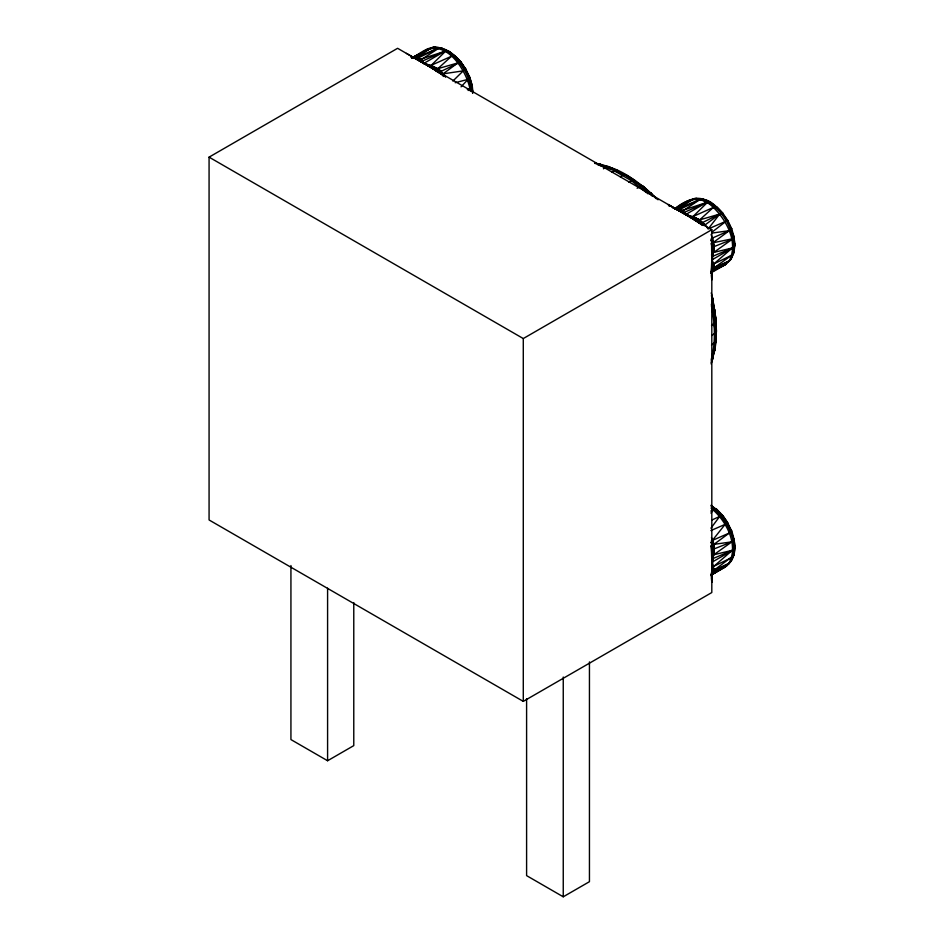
<?xml version="1.0" encoding="UTF-8"?>
<svg xmlns="http://www.w3.org/2000/svg" width="944" height="944" viewBox="0 0 944 944"><rect width="100%" height="100%" fill="white"/><g stroke="black" fill="none" stroke-linecap="round" stroke-linejoin="round"><path stroke-width="1.42" d="M710.867 239.988L711.811 239.882L711.811 279.99L711.328 275.152M710.867 542.352L711.811 542.245L711.811 582.354L711.328 577.504M733.877 250.29L733.051 254.219L713.345 268.391L711.21 273.937L712.331 247.057L711.481 238.443L729.252 230.702L731.635 228.684L730.951 228.082C725.594 215.397 715.918 203.597 702.596 198.983C692.212 196.033 683.196 203.644 674.913 208.506M711.811 239.882L712.555 265.252L711.398 272.604C711.859 260.19 714.915 246.455 711.103 234.372M711.811 542.245C710.561 553.632 714.337 565.185 711.21 576.3L712.024 568.536L711.339 545.703L713.935 544.369L731.871 541.856L734.09 539.331L733.181 537.938M731.517 530.646C735.211 540.853 737.417 554.659 729.252 563.297L711.741 574.684L712.814 549.231L711.481 540.794L729.252 533.053L731.635 531.035L723.552 517.43M733.877 236.212L734.928 244.826L733.807 253.039L731.27 258.668L729.252 260.933L714.254 267.6L711.481 272.096L712.685 271.105L712.555 265.252L713.263 264.391L734.68 245.924L734.09 236.968L733.181 235.575M711.339 272.356L713.345 268.391L711.811 259.942L713.452 246.691L711.481 238.443M711.092 508.143C726.29 520.699 738.656 544.004 729.252 563.297L714.254 569.964L711.481 574.448L714.254 569.964C710.065 562.211 713.699 553.585 711.564 545.42C713.794 555.013 712.472 565.338 711.398 574.955L713.345 570.742L733.807 555.402L734.928 547.178L733.877 538.564M711.233 292.876L712.72 298.552L711.67 300.204C715.977 319.78 717.487 340.489 712.118 360.018L715.068 349.233L712.873 352.56L711.257 359.558M711.528 345.008L715.965 341.563L716.354 329.893L716.213 340.371L714.797 350.507M711.127 240.307L712.814 246.868L711.811 259.942L714.254 267.6L712.685 271.105L725.098 264.792L727.21 262.432M711.717 272.297L712.555 265.252M712.885 264.816L711.906 271.353L713.817 269.347L729.252 260.933C738.479 242.455 726.904 220.554 713.357 207.432C701.014 195.137 687.232 198.157 674.936 208.801L680.777 208.943L699.799 199.609C709.015 197.709 717.062 207.291 722.892 213.344L722.785 213.946M730.951 530.434L733.807 540.169L734.68 548.287L712.885 567.167L712.685 573.468L729.252 563.297L725.098 567.155L711.752 574.79M711.977 558.73L712.331 549.42L711.339 545.703L712.283 555.084L711.811 562.294L714.254 569.964L711.906 573.716L713.263 566.742L713.345 570.742L711.339 574.719M731.517 228.283L734.09 236.968L733.051 238.679L711.564 243.068L711.811 259.942L713.699 263.966L713.817 269.347M712.272 265.701L711.398 272.604M711.717 574.648L712.885 567.167M732.768 247.847L712.932 256.225C710.726 257.051 711.351 251.682 713.735 252.437L732.768 247.847L711.811 259.942L714.278 246.514L712.685 237.687M712.708 256.249L714.278 246.514L712.862 242.396M712.154 558.695L712.024 555.19L732.768 550.199L711.811 562.294C714.372 554.411 715.812 545.16 711.446 537.655M712.319 558.659C714.938 553.774 712.472 545.915 712.685 540.039L725.098 524.392L727.777 522.846L722.892 515.707L716.661 509.135L710.773 511.046M712.508 558.636L713.452 549.042L711.127 542.658M712.154 256.343L711.564 243.068L712.283 252.732M712.555 567.604L711.398 574.955M733.051 254.219C736.733 230.572 720.036 200.989 694.926 198.429L676.388 208.246C685.946 212.247 692.931 220.802 702.997 224.613L702.43 225.38L700.188 223.693L720.933 213.45L722.892 213.344M734.043 248.98L734.68 243.717L733.936 242.679M734.043 551.331L734.68 546.069L733.936 545.042M712.873 352.56C715.458 337.032 714.537 321.078 711.422 305.691M715.021 346.448L715.776 340.607M712.319 256.308L712.897 252.567M712.708 558.612L714.278 548.865L713.935 544.369L729.252 533.053M712.508 256.272L714.278 246.514L731.871 239.505L713.735 252.437M465.557 69.526L461.05 62.174C454.501 54.186 445.356 47.188 434.606 47.2C425.933 47.814 419.23 54.197 411.773 57.914L433.084 47.259L440.754 47.814L448.046 51.2M715.965 341.563L715.965 339.156M716.354 332.099L716.166 320.547L712.519 297.832L716.166 320.547L716.354 332.099L711.918 335.474M713.263 354.696L714.525 349.256M731.635 257.146L731.27 258.668L728.225 261.488M711.21 361.056L712.519 357.304M711.221 362.59L713.168 357.481L711.103 363.936M603.428 168.811L606.296 166.427C620.161 169.413 632.48 178.416 643.678 186.877L648.906 192.069M734.09 251.706L730.455 259.966L725.098 264.792L710.714 273.04M713.924 308.11L714.868 309.691L712.873 313.668L715.174 322.529L711.528 325.479M461.061 86.836L469.782 77.502L466.147 70.753M711.788 574.754L726.325 566.152L731.27 561.031L734.09 554.057L733.877 552.653M710.926 513.111L713.357 509.795M440.577 74.21L441.155 73.443L406.416 53.383M710.938 528.18L719.67 516.462L722.892 515.707L722.785 516.297L715.788 508.958L711.398 505.748M715.174 322.529L715.918 321.55L714.608 310.6L711.434 295.543M669.19 206.193L668.258 204.553L697.439 221.521L699.681 219.881L719.67 214.099L708.106 229.003L727.777 220.483L731.635 228.684M472.944 92.335L472.248 85.798L469.782 77.502L465.935 69.313L460.755 61.879L438.689 72.499L419.419 60.015L414.038 57.785L429.85 66.67L446.087 50.74L448.435 50.952L455.563 57.088L449.261 51.719M691.692 217.84L707.929 201.91L710.277 202.122L717.405 208.258M468.165 90.506L472.248 85.798L469.675 77.113M711.823 247.458L714.278 246.514M711.823 549.821L731.871 541.856L713.735 554.801M465.864 69.349L460.755 61.879L453.946 55.425L451.503 56.262L436.187 70.186L429.85 66.67M452.872 81.066L463.244 70.859L465.935 69.313M611.818 172.304L616.491 169.944L619.24 172.363M424.139 51.413C446.5 38.079 467.74 71.992 470.324 91.108M424.599 51.79L427.691 48.923L429.331 48.828M684.943 203.55L688.058 200.659M687.48 202.016L689.545 200.093L691.173 200.01M726.325 566.152C743.73 548.865 727.73 519.129 711.304 506.727M727.777 220.483L722.608 213.049L716.661 206.783L713.357 207.432L699.681 219.881L685.627 214.583L668.258 204.553M711.693 232.401L725.098 222.041M445.58 77.231L443.491 73.785L430.499 66.056L423.785 63.413L421.154 59.673L417.885 58.115L413.094 57.619L414.546 57.065L417.885 58.115L423.785 63.413L431.007 65.407L437.827 68.7L442.24 74.446L457.828 62.929L437.827 68.7L423.785 63.413L418.31 60.003L444.73 51.318L423.785 63.413L418.865 60.038L410.723 56.333C422.169 61.761 434.594 67.319 443.597 76.476M704.082 225.628L719.67 214.099M713.935 242.018L729.252 230.702L712.012 233.074M711.729 272.037L713.994 270.444M712.732 573.645L716.201 571.238M414.546 57.065L418.924 57.773L421.154 59.673L439.349 47.873C457.368 54.445 469.298 73.125 471.646 91.639M693.486 198.983L678.819 208.199L674.913 208.695L681.261 211.196L700.531 223.669C694.017 216.79 684.494 214.937 677.509 208.683L674.759 208.801M712.685 271.105L729.252 260.933M209.072 157.141L397.601 48.297L711.811 229.699L711.811 592.537L523.283 701.38L209.072 519.967L209.072 157.141L523.283 338.554L711.811 229.699M620.279 176.729L624.137 174.699L627.323 175.69L607.665 166.356M628.728 182.062L633.802 179.867L635.949 181.956M637.117 188.257L640.952 186.204L643.053 186.251L651.69 193.673L650.298 192.954L647.867 193.803M676.199 208.836L681.816 211.137L685.627 214.583L706.584 202.488L680.152 211.185M290.929 565.539L290.929 739.577L327.592 760.746L353.776 745.618L353.776 602.555M526.599 698.643L526.599 875.631L563.249 896.8L589.445 881.684L589.445 661.921M713.817 571.71L729.252 563.297M411.773 57.914L431.644 47.802L416.965 57.018L411.537 57.678M675.137 208.872L677.639 207.633M415.915 58.268L411.844 57.065L417.885 58.115L437.957 48.427L416.965 57.018L421.154 59.673M731.871 255.151L713.699 263.966L714.254 267.6M713.699 566.317L731.871 557.515M411.867 58.139L416.953 55.743M711.894 520.014L719.67 516.462M421.048 61.631L444.73 51.318M706.584 202.488L683.456 212.742L672.565 207.503L673.697 208.246M451.503 56.262L431.007 65.407L440.895 70.977L444.353 76.075M713.357 207.432L692.849 216.589L685.627 214.583L680.777 208.943L676.388 208.246M710.903 530.563L725.098 524.392M467.315 89.468L470.018 88.323M712.932 558.588L732.768 550.199M683.739 212.695L680.777 208.943L677.757 209.45L674.736 208.589M430.653 48.427L434.606 47.2L436.104 47.648M692.495 199.597L696.46 198.382L697.958 198.818M722.278 265.04L726.325 263.801M721.027 266.055L725.098 264.792M721.027 568.406L725.098 567.155M455.185 82.718L467.41 79.52M443.491 73.785L463.244 70.859M413.094 57.619L418.924 57.773M597.705 164.846L597.587 163.926L599.003 163.855L608.915 166.769L618.591 171.147M438.488 47.884L442.052 48.238M699.15 198.936L703.905 199.408L711.115 202.901L711.634 204.057M410.817 56.923L416.882 58.28L422.487 61.372M594.803 163.17L600.337 164.291L594.779 163.383M599.133 165.106C619.701 168.787 637.117 182.275 652.174 196.081M413.059 57.513L416.882 58.28L422.169 61.454M674.913 208.695L682.394 211.019M597.587 163.926L606.296 166.427M601.481 165.188L605.718 166.415M599.074 165.259L615.181 170.038M675.043 208.648L677.757 209.45M441.155 73.443L438.346 72.523L430.063 66.505M700.188 223.693L702.997 224.613M680.777 208.943L678.819 208.199L699.799 199.609L682.996 210.842L684.022 212.636M605.942 167.359L624.137 174.699M676.813 209.285L681.261 211.196M685.627 214.583L692.117 217.474L703.079 224.884M414.038 57.785L421.602 61.572M614.332 170.852L631.241 180.611L646.841 192.93M418.31 60.003L421.331 61.608M707.422 227.988L705.345 224.955L692.341 217.226M628.492 176.422L635.536 180.87M625.4 174.581L642.121 186.015L656.269 198.724M680.718 211.208L683.173 212.789M416.882 58.28L419.419 60.015M691.905 217.675L699.28 222.973L692.117 217.474M430.499 66.056L438.689 72.499L430.275 66.292M712.791 204.895L716.26 207.42M447.35 50.61L453.946 55.425L460.943 62.764M717.405 510.621L711.115 505.252L711.634 506.409M437.827 68.7L440.895 70.977M419.974 59.956L421.885 61.513M703.327 224.719L699.032 220.554L692.589 216.931L698.477 221.038L702.43 225.144M439.975 71.72L430.735 65.761L439.231 72.228M471.327 84.405L472.838 92.536M651.148 193.119L658.051 199.786M681.816 211.137L683.456 212.742M643.053 186.251L643.678 186.877M705.345 224.955L699.681 219.881L692.849 216.589L699.681 219.881L701.817 222.902M715.186 318.683L715.918 319.568M721.936 213.084L727.21 220.813L731.27 229.25M460.094 61.915L465.368 69.632L469.416 78.069M722.608 515.412L727.718 522.882L731.635 531.035M721.936 515.448L727.21 523.165L731.27 531.602M711.422 243.564L711.988 247.257M711.481 540.794L714.278 548.865M711.351 304.251L713.853 311.508M730.951 228.082L733.807 237.805L734.68 245.924M469.109 76.901L471.965 86.636L472.684 93.397M713.145 304.039L713.664 306.753M714.042 324.028L715.611 333.138M714.077 309.431L714.396 312.075M471.481 85.821L471.788 88.665M712.814 246.868L713.286 252.496M713.263 264.391L713.345 268.391M563.249 677.037L563.249 896.8M523.283 338.554L523.283 701.38M327.592 588.171L327.592 760.746"/></g></svg>
